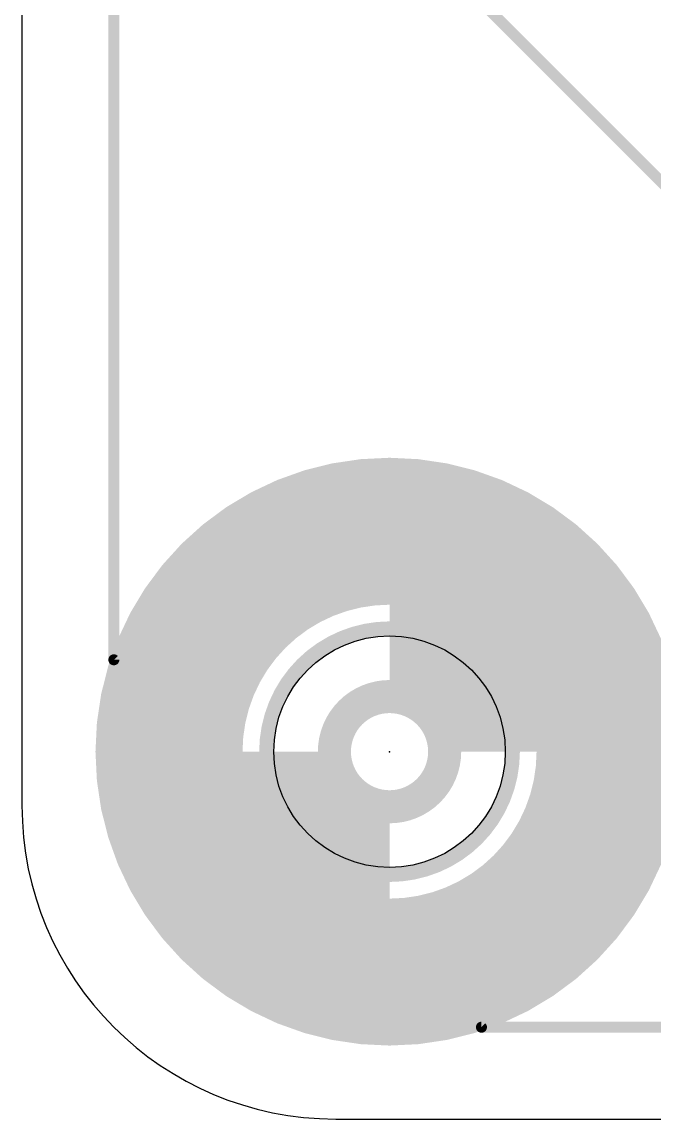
# Model space of a CAD drawing. Extents: x 0 to 45.5, y -0.6 to 38.1.
# Drawn here: x 0 to 8.74, y 0 to 15.17 of the extents above; entities that cross this region are included whole.
import ezdxf

# ---------------------------------------------------------------- set-up
doc = ezdxf.new("R2010")
doc.units = 0
for name, color, linetype in [('1', 22, 'CONTINUOUS'), ('16', 175, 'CONTINUOUS'), ('20', 7, 'CONTINUOUS'), ('21', 253, 'CONTINUOUS'), ('23', 7, 'CONTINUOUS'), ('39', 22, 'CONTINUOUS'), ('40', 175, 'CONTINUOUS'), ('41', 22, 'CONTINUOUS'), ('42', 175, 'CONTINUOUS'), ('51', 253, 'CONTINUOUS')]:
    doc.layers.add(name, color=color, linetype=linetype)

msp = doc.modelspace()

# ---------------------------------------------------------------- linework, layer by layer
at = {"layer": '1', "const_width": 0.1524}
msp.add_lwpolyline([(15.24, 6.5532), (3.81, 17.9832)], dxfattribs=at)
at = {"layer": '16', "const_width": 0.1524}
for points in [[(1.27, 6.35), (1.27, 34.29)], [(6.35, 1.27), (1.27, 6.35)], [(36.83, 1.27), (6.35, 1.27)]]:
    msp.add_lwpolyline(points, dxfattribs=at)
at = {"layer": '16', "const_width": 0.0762}
for points in [[(1.2319, 6.35, 1), (1.3081, 6.35)], [(1.2969, 6.3769, 1), (1.2431, 6.3231)], [(6.35, 1.3081, 1), (6.35, 1.2319)], [(6.3231, 1.2431, 1), (6.3769, 1.2969)]]:
    msp.add_lwpolyline(points, format="xyb", dxfattribs=at)
at = {"layer": '20'}
for p, q in [((0, 32.501), (0, 4.336)), ((4.336, 0), (41.6348, 0))]:
    msp.add_line(p, q, dxfattribs=at)
msp.add_circle((5.08, 5.08), 1.6, dxfattribs=at)
msp.add_arc((4.336, 4.336), 4.336, 180, 270, dxfattribs=at)
at = {"layer": '21'}
for points, const_width in [([(5.08, 1.651, 1), (5.08, 8.509, 1), (5.08, 1.651)], 0.1524), ([(5.08, 3.38, 1), (5.08, 6.78, 1), (5.08, 3.38)], 0.2032)]:
    msp.add_lwpolyline(points, format="xyb", dxfattribs=dict(at, const_width=const_width))
at = {"layer": '23'}
msp.add_point((5.08, 5.08), dxfattribs=at)
at = {"layer": '39', "const_width": 2.032}
msp.add_lwpolyline([(5.08, 2.032, 1), (5.08, 8.128, 1), (5.08, 2.032)], format="xyb", dxfattribs=at)
at = {"layer": '40', "const_width": 2.032}
msp.add_lwpolyline([(5.08, 2.032, 1), (5.08, 8.128, 1), (5.08, 2.032)], format="xyb", dxfattribs=at)
at = {"layer": '41', "const_width": 2.032}
msp.add_lwpolyline([(5.08, 2.032, 1), (5.08, 8.128, 1), (5.08, 2.032)], format="xyb", dxfattribs=at)
at = {"layer": '42', "const_width": 2.032}
msp.add_lwpolyline([(5.08, 2.032, 1), (5.08, 8.128, 1), (5.08, 2.032)], format="xyb", dxfattribs=at)
at = {"layer": '51'}
for points, const_width in [([(7.239, 5.08, 0.4142), (5.08, 7.239)], 2.4892), ([(2.921, 5.08, 0.4142), (5.08, 2.921)], 2.4892), ([(5.08, 4.318, 1), (5.08, 5.842, 1), (5.08, 4.318)], 0.4572)]:
    msp.add_lwpolyline(points, format="xyb", dxfattribs=dict(at, const_width=const_width))

doc.saveas('drawing.dxf')
